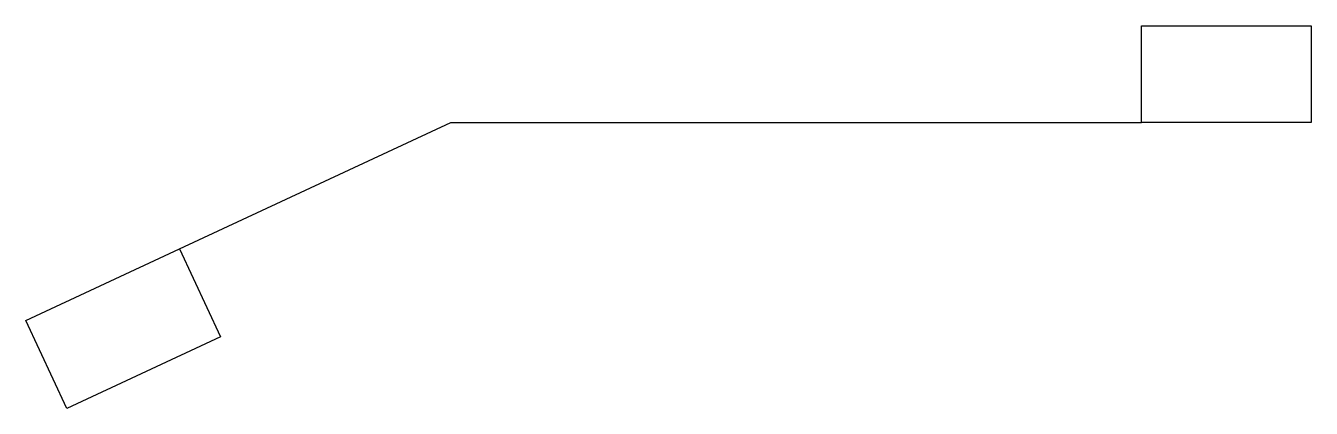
# Model space of a CAD drawing. Header units: metres. Extents: x -5.7 to 20.8, y -5.9 to 2.
import ezdxf

# ---------------------------------------------------------------- set-up
doc = ezdxf.new("R2010")
doc.units = ezdxf.units.M

msp = doc.modelspace()

# ---------------------------------------------------------------- linework, layer by layer
for p, q in [((3.059, 0), (17.301, 0)), ((-2.53, -2.606), (3.059, 0))]:
    msp.add_line(p, q)
for points in [[(20.801, 2), (20.801, 0), (17.301, 0), (17.301, 2)], [(-4.857, -5.898), (-5.702, -4.085), (-2.53, -2.606), (-1.685, -4.419)]]:
    msp.add_lwpolyline(points, close=True)

doc.saveas('drawing.dxf')
